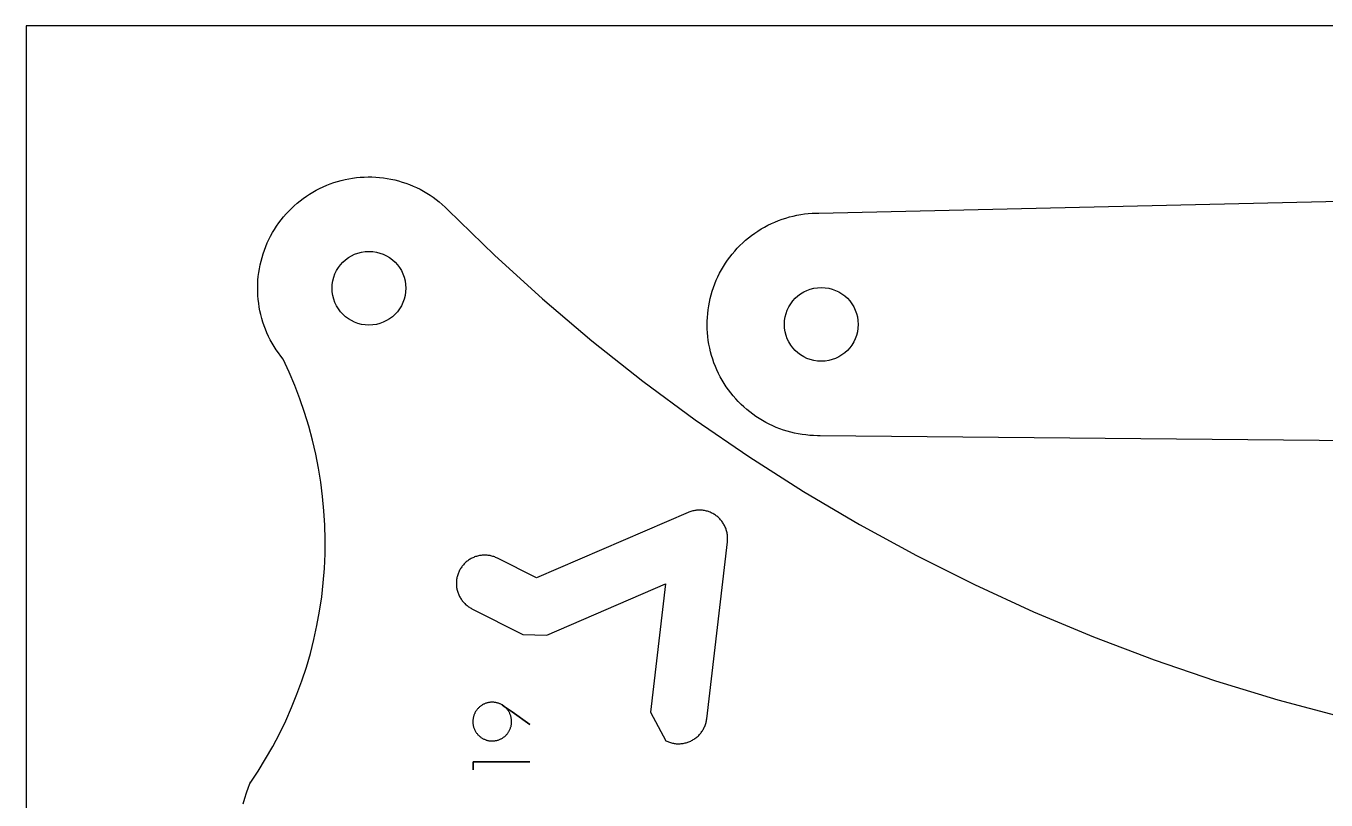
# Model space of a CAD drawing. Extents: x -24 to 6, y -20.7 to -0.7.
# Drawn here: x -23.963 to -19.292, y -3.496 to -0.715 of the extents above; entities that cross this region are included whole.
import ezdxf

# ---------------------------------------------------------------- set-up
doc = ezdxf.new("R2010")
doc.units = 0
doc.layers.add('LAYER_1', color=7, linetype='CONTINUOUS')

msp = doc.modelspace()

# ---------------------------------------------------------------- linework, layer by layer
at = {"layer": 'LAYER_1', "color": 250}
for p, q in [((6.0368, -0.7149), (-23.9632, -0.7149)), ((-23.9632, -0.7149), (-23.9632, -20.7149)), ((-22.7894, -1.2617), (-22.7757, -1.2599)), ((-22.7757, -1.2599), (-22.7619, -1.2586)), ((-22.7619, -1.2586), (-22.7481, -1.2577)), ((-22.7481, -1.2577), (-22.7342, -1.2574)), ((-22.7342, -1.2574), (-22.7204, -1.2575)), ((-22.7204, -1.2575), (-22.7065, -1.2581)), ((-22.7065, -1.2581), (-22.6927, -1.2592)), ((-22.6927, -1.2592), (-22.6789, -1.2607)), ((-22.6789, -1.2607), (-22.6652, -1.2627)), ((-22.9324, -1.3119), (-22.9203, -1.3051)), ((-22.9203, -1.3051), (-22.908, -1.2988)), ((-22.908, -1.2988), (-22.8955, -1.2928)), ((-22.8955, -1.2928), (-22.8827, -1.2873)), ((-22.8827, -1.2873), (-22.8698, -1.2823)), ((-22.8698, -1.2823), (-22.8568, -1.2777)), ((-22.8568, -1.2777), (-22.8435, -1.2736)), ((-22.8435, -1.2736), (-22.8302, -1.2699)), ((-22.8302, -1.2699), (-22.8167, -1.2667)), ((-22.8167, -1.2667), (-22.8031, -1.2639)), ((-22.8031, -1.2639), (-22.7894, -1.2617)), ((-22.6652, -1.2627), (-22.6516, -1.2653)), ((-22.6516, -1.2653), (-22.6381, -1.2682)), ((-22.6381, -1.2682), (-22.6246, -1.2717)), ((-22.6246, -1.2717), (-22.6113, -1.2756)), ((-22.6113, -1.2756), (-22.5982, -1.2799)), ((-22.5982, -1.2799), (-22.5852, -1.2848)), ((-22.5852, -1.2848), (-22.5724, -1.29)), ((-22.5724, -1.29), (-22.5598, -1.2957)), ((-22.5598, -1.2957), (-22.5473, -1.3019)), ((-22.5473, -1.3019), (-22.5351, -1.3084)), ((-22.9993, -1.3609), (-22.9889, -1.3518)), ((-22.9889, -1.3518), (-22.9782, -1.3431)), ((-22.9782, -1.3431), (-22.9671, -1.3347)), ((-22.9671, -1.3347), (-22.9558, -1.3267)), ((-22.9558, -1.3267), (-22.9442, -1.3191)), ((-22.9442, -1.3191), (-22.9324, -1.3119)), ((-22.5351, -1.3084), (-22.5232, -1.3154)), ((-22.5232, -1.3154), (-22.5114, -1.3228)), ((-22.5114, -1.3228), (-22.5, -1.3306)), ((-22.5, -1.3306), (-22.4888, -1.3388)), ((-22.4888, -1.3388), (-22.4779, -1.3474)), ((-22.4779, -1.3474), (-22.4673, -1.3563)), ((-21.1144, -1.3874), (-18.2334, -1.3221)), ((-23.0464, -1.4117), (-23.0377, -1.4009)), ((-23.0377, -1.4009), (-23.0286, -1.3904)), ((-23.0286, -1.3904), (-23.0192, -1.3802)), ((-23.0192, -1.3802), (-23.0094, -1.3704)), ((-23.0094, -1.3704), (-22.9993, -1.3609)), ((-22.4673, -1.3563), (-22.4571, -1.3656)), ((-22.4571, -1.3656), (-22.4471, -1.3753)), ((-22.4471, -1.3753), (-22.2799, -1.5381)), ((-21.2332, -1.405), (-21.2199, -1.4012)), ((-21.2199, -1.4012), (-21.2065, -1.3978)), ((-21.2065, -1.3978), (-21.193, -1.3949)), ((-21.193, -1.3949), (-21.1794, -1.3924)), ((-21.1794, -1.3924), (-21.1657, -1.3905)), ((-21.1657, -1.3905), (-21.152, -1.389)), ((-21.152, -1.389), (-21.1382, -1.3879)), ((-21.1382, -1.3879), (-21.1244, -1.3874)), ((-21.1244, -1.3874), (-21.1144, -1.3874)), ((-23.0773, -1.4576), (-23.0702, -1.4457)), ((-23.0702, -1.4457), (-23.0627, -1.4341)), ((-23.0627, -1.4341), (-23.0547, -1.4227)), ((-23.0547, -1.4227), (-23.0464, -1.4117)), ((-21.3331, -1.4517), (-21.3213, -1.4444)), ((-21.3213, -1.4444), (-21.3094, -1.4374)), ((-21.3094, -1.4374), (-21.2972, -1.431)), ((-21.2972, -1.431), (-21.2847, -1.4249)), ((-21.2847, -1.4249), (-21.2721, -1.4193)), ((-21.2721, -1.4193), (-21.2593, -1.4141)), ((-21.2593, -1.4141), (-21.2463, -1.4093)), ((-21.2463, -1.4093), (-21.2332, -1.405)), ((-23.1016, -1.5074), (-23.0962, -1.4947)), ((-23.0962, -1.4947), (-23.0903, -1.4821)), ((-23.0903, -1.4821), (-23.084, -1.4697)), ((-23.084, -1.4697), (-23.0773, -1.4576)), ((-21.3975, -1.5037), (-21.3875, -1.4941)), ((-21.3875, -1.4941), (-21.3772, -1.4849)), ((-21.3772, -1.4849), (-21.3666, -1.476)), ((-21.3666, -1.476), (-21.3557, -1.4675)), ((-21.3557, -1.4675), (-21.3445, -1.4594)), ((-21.3445, -1.4594), (-21.3331, -1.4517)), ((-23.1151, -1.5467), (-23.1111, -1.5334)), ((-23.1111, -1.5334), (-23.1065, -1.5203)), ((-23.1065, -1.5203), (-23.1016, -1.5074)), ((-22.2799, -1.5381), (-22.1072, -1.6951)), ((-21.4339, -1.5452), (-21.4253, -1.5344)), ((-21.4253, -1.5344), (-21.4164, -1.5238)), ((-21.4164, -1.5238), (-21.4071, -1.5136)), ((-21.4071, -1.5136), (-21.3975, -1.5037)), ((-23.1267, -1.6009), (-23.1245, -1.5872)), ((-23.1245, -1.5872), (-23.1219, -1.5736)), ((-23.1219, -1.5736), (-23.1187, -1.5601)), ((-23.1187, -1.5601), (-23.1151, -1.5467)), ((-21.4642, -1.5914), (-21.4572, -1.5795)), ((-21.4572, -1.5795), (-21.4498, -1.5678)), ((-21.4498, -1.5678), (-21.4421, -1.5564)), ((-21.4421, -1.5564), (-21.4339, -1.5452)), ((-23.1305, -1.6422), (-23.1297, -1.6284)), ((-23.1297, -1.6284), (-23.1284, -1.6146)), ((-23.1284, -1.6146), (-23.1267, -1.6009)), ((-21.4879, -1.6413), (-21.4826, -1.6285)), ((-21.4826, -1.6285), (-21.4769, -1.616)), ((-21.4769, -1.616), (-21.4708, -1.6036)), ((-21.4708, -1.6036), (-21.4642, -1.5914)), ((-23.1307, -1.6561), (-23.1305, -1.6422)), ((-23.1305, -1.6699), (-23.1307, -1.6561)), ((-23.1299, -1.6838), (-23.1305, -1.6699)), ((-21.5044, -1.694), (-21.501, -1.6806)), ((-21.501, -1.6806), (-21.497, -1.6674)), ((-21.497, -1.6674), (-21.4927, -1.6543)), ((-21.4927, -1.6543), (-21.4879, -1.6413)), ((-23.1287, -1.6976), (-23.1299, -1.6838)), ((-23.1271, -1.7114), (-23.1287, -1.6976)), ((-23.125, -1.7251), (-23.1271, -1.7114)), ((-23.1224, -1.7387), (-23.125, -1.7251)), ((-22.1072, -1.6951), (-21.9293, -1.8462)), ((-21.512, -1.7348), (-21.5099, -1.7211)), ((-21.5099, -1.7211), (-21.5074, -1.7075)), ((-21.5074, -1.7075), (-21.5044, -1.694)), ((-23.1193, -1.7522), (-23.1224, -1.7387)), ((-23.1158, -1.7656), (-23.1193, -1.7522)), ((-23.1118, -1.7789), (-23.1158, -1.7656)), ((-21.5153, -1.7761), (-21.5147, -1.7623)), ((-21.5147, -1.7623), (-21.5136, -1.7485)), ((-21.5136, -1.7485), (-21.512, -1.7348)), ((-23.1074, -1.792), (-23.1118, -1.7789)), ((-23.1025, -1.805), (-23.1074, -1.792)), ((-23.0972, -1.8177), (-23.1025, -1.805)), ((-23.0914, -1.8303), (-23.0972, -1.8177)), ((-21.5154, -1.7899), (-21.5153, -1.7761)), ((-21.5151, -1.8037), (-21.5154, -1.7899)), ((-21.5143, -1.8175), (-21.5151, -1.8037)), ((-21.513, -1.8313), (-21.5143, -1.8175)), ((-23.0852, -1.8427), (-23.0914, -1.8303)), ((-23.0786, -1.8549), (-23.0852, -1.8427)), ((-23.0715, -1.8668), (-23.0786, -1.8549)), ((-23.064, -1.8785), (-23.0715, -1.8668)), ((-21.9293, -1.8462), (-21.7463, -1.9911)), ((-21.5113, -1.845), (-21.513, -1.8313)), ((-21.509, -1.8586), (-21.5113, -1.845)), ((-21.5063, -1.8722), (-21.509, -1.8586)), ((-23.0562, -1.8899), (-23.064, -1.8785)), ((-23.0479, -1.901), (-23.0562, -1.8899)), ((-23.0393, -1.9119), (-23.0479, -1.901)), ((-23.0176, -1.9588), (-23.0393, -1.9119)), ((-21.5032, -1.8857), (-21.5063, -1.8722)), ((-21.4995, -1.899), (-21.5032, -1.8857)), ((-21.4954, -1.9122), (-21.4995, -1.899)), ((-21.4909, -1.9252), (-21.4954, -1.9122)), ((-22.9975, -2.0064), (-23.0176, -1.9588)), ((-21.4859, -1.9381), (-21.4909, -1.9252)), ((-21.4805, -1.9508), (-21.4859, -1.9381)), ((-21.4746, -1.9634), (-21.4805, -1.9508)), ((-22.9791, -2.0546), (-22.9975, -2.0064)), ((-21.7463, -1.9911), (-21.5585, -2.1297)), ((-21.4683, -1.9757), (-21.4746, -1.9634)), ((-21.4616, -1.9877), (-21.4683, -1.9757)), ((-21.4545, -1.9996), (-21.4616, -1.9877)), ((-21.4469, -2.0112), (-21.4545, -1.9996)), ((-22.9623, -2.1035), (-22.9791, -2.0546)), ((-21.439, -2.0225), (-21.4469, -2.0112)), ((-21.4307, -2.0335), (-21.439, -2.0225)), ((-21.422, -2.0443), (-21.4307, -2.0335)), ((-21.4129, -2.0547), (-21.422, -2.0443)), ((-21.4035, -2.0648), (-21.4129, -2.0547)), ((-21.3937, -2.0746), (-21.4035, -2.0648)), ((-21.3836, -2.084), (-21.3937, -2.0746)), ((-21.3732, -2.0931), (-21.3836, -2.084)), ((-21.3625, -2.1019), (-21.3732, -2.0931)), ((-21.3515, -2.1102), (-21.3625, -2.1019)), ((-22.9472, -2.1529), (-22.9623, -2.1035)), ((-21.5585, -2.1297), (-21.3661, -2.2617)), ((-21.3402, -2.1182), (-21.3515, -2.1102)), ((-21.3286, -2.1257), (-21.3402, -2.1182)), ((-21.3168, -2.1329), (-21.3286, -2.1257)), ((-21.3048, -2.1396), (-21.3168, -2.1329)), ((-21.2925, -2.146), (-21.3048, -2.1396)), ((-21.28, -2.1519), (-21.2925, -2.146)), ((-22.9337, -2.2028), (-22.9472, -2.1529)), ((-21.2673, -2.1573), (-21.28, -2.1519)), ((-21.2544, -2.1624), (-21.2673, -2.1573)), ((-21.2414, -2.167), (-21.2544, -2.1624)), ((-21.2282, -2.1711), (-21.2414, -2.167)), ((-21.2148, -2.1747), (-21.2282, -2.1711)), ((-21.2014, -2.1779), (-21.2148, -2.1747)), ((-21.1878, -2.1807), (-21.2014, -2.1779)), ((-21.1742, -2.1829), (-21.1878, -2.1807)), ((-21.1605, -2.1847), (-21.1742, -2.1829)), ((-21.1468, -2.1861), (-21.1605, -2.1847)), ((-21.133, -2.1869), (-21.1468, -2.1861)), ((-21.1191, -2.1873), (-21.133, -2.1869)), ((-21.1091, -2.1873), (-21.1191, -2.1873)), ((-18.2275, -2.2147), (-21.1091, -2.1873)), ((-22.922, -2.2531), (-22.9337, -2.2028)), ((-22.912, -2.3038), (-22.922, -2.2531)), ((-21.3661, -2.2617), (-21.1693, -2.3872)), ((-22.9038, -2.3548), (-22.912, -2.3038)), ((-22.8972, -2.4061), (-22.9038, -2.3548)), ((-22.8925, -2.4575), (-22.8972, -2.4061)), ((-21.1693, -2.3872), (-20.9683, -2.5059)), ((-22.8894, -2.5091), (-22.8925, -2.4575)), ((-21.584, -2.463), (-22.1286, -2.6979)), ((-21.5807, -2.4617), (-21.584, -2.463)), ((-21.5774, -2.4604), (-21.5807, -2.4617)), ((-21.574, -2.4593), (-21.5774, -2.4604)), ((-21.5706, -2.4583), (-21.574, -2.4593)), ((-21.5672, -2.4574), (-21.5706, -2.4583)), ((-21.5637, -2.4567), (-21.5672, -2.4574)), ((-21.5602, -2.456), (-21.5637, -2.4567)), ((-21.5567, -2.4555), (-21.5602, -2.456)), ((-21.5532, -2.4551), (-21.5567, -2.4555)), ((-21.5496, -2.4549), (-21.5532, -2.4551)), ((-21.5461, -2.4547), (-21.5496, -2.4549)), ((-21.5425, -2.4547), (-21.5461, -2.4547)), ((-21.539, -2.4548), (-21.5425, -2.4547)), ((-21.5354, -2.455), (-21.539, -2.4548)), ((-21.5319, -2.4554), (-21.5354, -2.455)), ((-21.5284, -2.4558), (-21.5319, -2.4554)), ((-21.5249, -2.4564), (-21.5284, -2.4558)), ((-21.5214, -2.4572), (-21.5249, -2.4564)), ((-21.518, -2.458), (-21.5214, -2.4572)), ((-21.5145, -2.459), (-21.518, -2.458)), ((-21.5111, -2.46), (-21.5145, -2.459)), ((-21.5078, -2.4612), (-21.5111, -2.46)), ((-21.5045, -2.4625), (-21.5078, -2.4612)), ((-21.5013, -2.464), (-21.5045, -2.4625)), ((-21.4981, -2.4655), (-21.5013, -2.464)), ((-21.4949, -2.4672), (-21.4981, -2.4655)), ((-21.4918, -2.4689), (-21.4949, -2.4672)), ((-21.4888, -2.4708), (-21.4918, -2.4689)), ((-21.4858, -2.4727), (-21.4888, -2.4708)), ((-21.483, -2.4748), (-21.4858, -2.4727)), ((-21.4801, -2.477), (-21.483, -2.4748)), ((-22.8882, -2.5608), (-22.8894, -2.5091)), ((-21.4774, -2.4792), (-21.4801, -2.477)), ((-21.4748, -2.4816), (-21.4774, -2.4792)), ((-21.4722, -2.4841), (-21.4748, -2.4816)), ((-21.4697, -2.4866), (-21.4722, -2.4841)), ((-21.4673, -2.4892), (-21.4697, -2.4866)), ((-21.465, -2.4919), (-21.4673, -2.4892)), ((-21.4628, -2.4947), (-21.465, -2.4919)), ((-21.4607, -2.4976), (-21.4628, -2.4947)), ((-21.4587, -2.5005), (-21.4607, -2.4976)), ((-21.4568, -2.5035), (-21.4587, -2.5005)), ((-21.455, -2.5066), (-21.4568, -2.5035)), ((-21.4533, -2.5097), (-21.455, -2.5066)), ((-21.4518, -2.5129), (-21.4533, -2.5097)), ((-21.4503, -2.5161), (-21.4518, -2.5129)), ((-21.4489, -2.5194), (-21.4503, -2.5161)), ((-21.4477, -2.5227), (-21.4489, -2.5194)), ((-20.9683, -2.5059), (-20.7634, -2.6176)), ((-22.8887, -2.6124), (-22.8882, -2.5608)), ((-21.517, -3.2045), (-21.4427, -2.5682)), ((-21.4466, -2.5261), (-21.4477, -2.5227)), ((-21.4456, -2.5295), (-21.4466, -2.5261)), ((-21.4447, -2.533), (-21.4456, -2.5295)), ((-21.444, -2.5364), (-21.4447, -2.533)), ((-21.4433, -2.5399), (-21.444, -2.5364)), ((-21.4428, -2.5434), (-21.4433, -2.5399)), ((-21.4424, -2.547), (-21.4428, -2.5434)), ((-21.4427, -2.5682), (-21.4423, -2.5647)), ((-21.4421, -2.5505), (-21.4424, -2.547)), ((-21.4423, -2.5647), (-21.4421, -2.5612)), ((-21.442, -2.5541), (-21.4421, -2.5505)), ((-21.4421, -2.5612), (-21.442, -2.5576)), ((-21.442, -2.5576), (-21.442, -2.5541)), ((-22.8909, -2.664), (-22.8887, -2.6124)), ((-22.3996, -2.6619), (-22.4015, -2.6649)), ((-22.3976, -2.659), (-22.3996, -2.6619)), ((-22.3955, -2.6562), (-22.3976, -2.659)), ((-22.3933, -2.6535), (-22.3955, -2.6562)), ((-22.3911, -2.6508), (-22.3933, -2.6535)), ((-22.3887, -2.6482), (-22.3911, -2.6508)), ((-22.3862, -2.6457), (-22.3887, -2.6482)), ((-22.3837, -2.6433), (-22.3862, -2.6457)), ((-22.381, -2.641), (-22.3837, -2.6433)), ((-22.3783, -2.6387), (-22.381, -2.641)), ((-22.3756, -2.6366), (-22.3783, -2.6387)), ((-22.3727, -2.6345), (-22.3756, -2.6366)), ((-22.3698, -2.6326), (-22.3727, -2.6345)), ((-22.3668, -2.6307), (-22.3698, -2.6326)), ((-22.3637, -2.629), (-22.3668, -2.6307)), ((-22.3606, -2.6274), (-22.3637, -2.629)), ((-22.3575, -2.6258), (-22.3606, -2.6274)), ((-22.3543, -2.6244), (-22.3575, -2.6258)), ((-22.351, -2.6231), (-22.3543, -2.6244)), ((-22.3477, -2.6219), (-22.351, -2.6231)), ((-22.3443, -2.6209), (-22.3477, -2.6219)), ((-22.341, -2.6199), (-22.3443, -2.6209)), ((-22.3376, -2.6191), (-22.341, -2.6199)), ((-22.3341, -2.6183), (-22.3376, -2.6191)), ((-22.3307, -2.6177), (-22.3341, -2.6183)), ((-22.3272, -2.6172), (-22.3307, -2.6177)), ((-22.3237, -2.6169), (-22.3272, -2.6172)), ((-22.3202, -2.6166), (-22.3237, -2.6169)), ((-22.3167, -2.6165), (-22.3202, -2.6166)), ((-22.3132, -2.6165), (-22.3167, -2.6165)), ((-22.3096, -2.6166), (-22.3132, -2.6165)), ((-22.3061, -2.6169), (-22.3096, -2.6166)), ((-22.3027, -2.6172), (-22.3061, -2.6169)), ((-22.2992, -2.6177), (-22.3027, -2.6172)), ((-22.2957, -2.6183), (-22.2992, -2.6177)), ((-22.2923, -2.619), (-22.2957, -2.6183)), ((-22.2889, -2.6199), (-22.2923, -2.619)), ((-22.2855, -2.6208), (-22.2889, -2.6199)), ((-22.2821, -2.6219), (-22.2855, -2.6208)), ((-22.2788, -2.6231), (-22.2821, -2.6219)), ((-22.2756, -2.6244), (-22.2788, -2.6231)), ((-22.2724, -2.6258), (-22.2756, -2.6244)), ((-22.2692, -2.6273), (-22.2724, -2.6258)), ((-22.1286, -2.6979), (-22.2692, -2.6273)), ((-20.7634, -2.6176), (-20.5549, -2.7224)), ((-22.895, -2.7155), (-22.8909, -2.664)), ((-22.4161, -2.7078), (-22.4164, -2.7113)), ((-22.4156, -2.7043), (-22.4161, -2.7078)), ((-22.4151, -2.7008), (-22.4156, -2.7043)), ((-22.4144, -2.6974), (-22.4151, -2.7008)), ((-22.4137, -2.6939), (-22.4144, -2.6974)), ((-22.4128, -2.6905), (-22.4137, -2.6939)), ((-22.4117, -2.6872), (-22.4128, -2.6905)), ((-22.4106, -2.6839), (-22.4117, -2.6872)), ((-22.4094, -2.6806), (-22.4106, -2.6839)), ((-22.408, -2.6773), (-22.4094, -2.6806)), ((-22.4066, -2.6741), (-22.408, -2.6773)), ((-22.405, -2.671), (-22.4066, -2.6741)), ((-22.4033, -2.6679), (-22.405, -2.671)), ((-22.4015, -2.6649), (-22.4033, -2.6679)), ((-22.9007, -2.7669), (-22.895, -2.7155)), ((-22.4165, -2.7148), (-22.4166, -2.7183)), ((-22.4166, -2.7183), (-22.4165, -2.7218)), ((-22.4164, -2.7113), (-22.4165, -2.7148)), ((-22.4165, -2.7218), (-22.4164, -2.7253)), ((-22.4164, -2.7253), (-22.4161, -2.7288)), ((-22.4161, -2.7288), (-22.4156, -2.7323)), ((-22.4156, -2.7323), (-22.4151, -2.7358)), ((-22.4151, -2.7358), (-22.4144, -2.7392)), ((-22.4144, -2.7392), (-22.4136, -2.7426)), ((-22.4136, -2.7426), (-22.4127, -2.746)), ((-22.4127, -2.746), (-22.4117, -2.7494)), ((-22.4117, -2.7494), (-22.4106, -2.7527)), ((-22.4106, -2.7527), (-22.4093, -2.756)), ((-22.4093, -2.756), (-22.408, -2.7592)), ((-22.0916, -2.9036), (-21.6652, -2.7197)), ((-21.6652, -2.7197), (-21.7191, -3.1809)), ((-20.5549, -2.7224), (-20.3428, -2.8199)), ((-22.9082, -2.818), (-22.9007, -2.7669)), ((-22.408, -2.7592), (-22.4065, -2.7624)), ((-22.4065, -2.7624), (-22.4049, -2.7656)), ((-22.4049, -2.7656), (-22.4032, -2.7686)), ((-22.4032, -2.7686), (-22.4014, -2.7717)), ((-22.4014, -2.7717), (-22.3995, -2.7746)), ((-22.3995, -2.7746), (-22.3976, -2.7775)), ((-22.3976, -2.7775), (-22.3955, -2.7803)), ((-22.3955, -2.7803), (-22.3933, -2.7831)), ((-22.3933, -2.7831), (-22.391, -2.7857)), ((-22.391, -2.7857), (-22.3886, -2.7883)), ((-22.3886, -2.7883), (-22.3861, -2.7908)), ((-22.3861, -2.7908), (-22.3836, -2.7933)), ((-22.3836, -2.7933), (-22.381, -2.7956)), ((-22.381, -2.7956), (-22.3783, -2.7978)), ((-22.3783, -2.7978), (-22.3755, -2.8)), ((-22.3755, -2.8), (-22.3726, -2.802)), ((-22.3726, -2.802), (-22.3697, -2.8039)), ((-22.9175, -2.8688), (-22.9082, -2.818)), ((-22.3697, -2.8039), (-22.3667, -2.8058)), ((-22.3667, -2.8058), (-22.3636, -2.8075)), ((-22.3636, -2.8075), (-22.3605, -2.8091)), ((-22.3605, -2.8091), (-22.1776, -2.9011)), ((-20.3428, -2.8199), (-20.1276, -2.9102)), ((-22.9285, -2.9193), (-22.9175, -2.8688)), ((-22.9412, -2.9694), (-22.9285, -2.9193)), ((-22.1776, -2.9011), (-22.0916, -2.9036)), ((-20.1276, -2.9102), (-19.9094, -2.993)), ((-22.9556, -3.019), (-22.9412, -2.9694)), ((-22.9716, -3.0681), (-22.9556, -3.019)), ((-19.9094, -2.993), (-19.6885, -3.0684)), ((-22.9894, -3.1167), (-22.9716, -3.0681)), ((-19.6885, -3.0684), (-19.4652, -3.1362)), ((-23.0088, -3.1646), (-22.9894, -3.1167)), ((-23.0298, -3.2118), (-23.0088, -3.1646)), ((-22.3461, -3.1766), (-22.3474, -3.1786)), ((-22.3448, -3.1746), (-22.3461, -3.1766)), ((-22.3433, -3.1726), (-22.3448, -3.1746)), ((-22.3419, -3.1707), (-22.3433, -3.1726)), ((-22.3403, -3.1689), (-22.3419, -3.1707)), ((-22.3387, -3.1671), (-22.3403, -3.1689)), ((-22.337, -3.1654), (-22.3387, -3.1671)), ((-22.3353, -3.1637), (-22.337, -3.1654)), ((-22.3335, -3.1621), (-22.3353, -3.1637)), ((-22.3316, -3.1605), (-22.3335, -3.1621)), ((-22.3297, -3.159), (-22.3316, -3.1605)), ((-22.3277, -3.1576), (-22.3297, -3.159)), ((-22.3257, -3.1563), (-22.3277, -3.1576)), ((-22.3237, -3.155), (-22.3257, -3.1563)), ((-22.3216, -3.1538), (-22.3237, -3.155)), ((-22.3195, -3.1526), (-22.3216, -3.1538)), ((-22.3173, -3.1516), (-22.3195, -3.1526)), ((-22.3151, -3.1506), (-22.3173, -3.1516)), ((-22.3128, -3.1497), (-22.3151, -3.1506)), ((-22.3106, -3.1489), (-22.3128, -3.1497)), ((-22.3083, -3.1481), (-22.3106, -3.1489)), ((-22.3059, -3.1474), (-22.3083, -3.1481)), ((-22.3036, -3.1468), (-22.3059, -3.1474)), ((-22.3012, -3.1463), (-22.3036, -3.1468)), ((-22.2989, -3.1459), (-22.3012, -3.1463)), ((-22.2965, -3.1456), (-22.2989, -3.1459)), ((-22.2941, -3.1453), (-22.2965, -3.1456)), ((-22.2917, -3.1451), (-22.2941, -3.1453)), ((-22.2892, -3.1451), (-22.2917, -3.1451)), ((-22.2868, -3.145), (-22.2892, -3.1451)), ((-22.2844, -3.1451), (-22.2868, -3.145)), ((-22.282, -3.1453), (-22.2844, -3.1451)), ((-22.2796, -3.1455), (-22.282, -3.1453)), ((-22.2772, -3.1459), (-22.2796, -3.1455)), ((-22.2748, -3.1463), (-22.2772, -3.1459)), ((-22.2724, -3.1468), (-22.2748, -3.1463)), ((-22.2701, -3.1473), (-22.2724, -3.1468)), ((-22.2678, -3.148), (-22.2701, -3.1473)), ((-22.2655, -3.1487), (-22.2678, -3.148)), ((-22.2632, -3.1495), (-22.2655, -3.1487)), ((-22.2609, -3.1504), (-22.2632, -3.1495)), ((-22.2587, -3.1514), (-22.2609, -3.1504)), ((-22.2566, -3.1525), (-22.2587, -3.1514)), ((-22.2544, -3.1536), (-22.2566, -3.1525)), ((-22.2523, -3.1548), (-22.2544, -3.1536)), ((-22.245, -3.1599), (-22.2523, -3.1548)), ((-22.2503, -3.156), (-22.2523, -3.1548)), ((-22.2523, -3.1548), (-22.245, -3.1599)), ((-22.2482, -3.1574), (-22.2503, -3.156)), ((-22.2463, -3.1588), (-22.2482, -3.1574)), ((-22.2444, -3.1603), (-22.2463, -3.1588)), ((-22.2162, -3.18), (-22.245, -3.1599)), ((-22.245, -3.1599), (-22.2162, -3.18)), ((-22.2425, -3.1618), (-22.2444, -3.1603)), ((-22.2407, -3.1634), (-22.2425, -3.1618)), ((-22.2389, -3.1651), (-22.2407, -3.1634)), ((-22.2372, -3.1668), (-22.2389, -3.1651)), ((-22.2356, -3.1686), (-22.2372, -3.1668)), ((-22.234, -3.1704), (-22.2356, -3.1686)), ((-22.2325, -3.1723), (-22.234, -3.1704)), ((-22.2311, -3.1743), (-22.2325, -3.1723)), ((-22.2297, -3.1763), (-22.2311, -3.1743)), ((-22.2284, -3.1783), (-22.2297, -3.1763)), ((-19.4652, -3.1362), (-19.2397, -3.1964)), ((-23.0524, -3.2582), (-23.0298, -3.2118)), ((-22.3573, -3.2107), (-22.3574, -3.2131)), ((-22.3574, -3.2131), (-22.3574, -3.2155)), ((-22.3574, -3.2155), (-22.3574, -3.2179)), ((-22.3574, -3.2179), (-22.3572, -3.2203)), ((-22.3572, -3.2082), (-22.3573, -3.2107)), ((-22.3569, -3.2058), (-22.3572, -3.2082)), ((-22.3572, -3.2203), (-22.357, -3.2227)), ((-22.357, -3.2227), (-22.3567, -3.2251)), ((-22.3565, -3.2035), (-22.3569, -3.2058)), ((-22.3561, -3.2011), (-22.3565, -3.2035)), ((-22.3556, -3.1987), (-22.3561, -3.2011)), ((-22.355, -3.1964), (-22.3556, -3.1987)), ((-22.3543, -3.194), (-22.355, -3.1964)), ((-22.3536, -3.1918), (-22.3543, -3.194)), ((-22.3527, -3.1895), (-22.3536, -3.1918)), ((-22.3518, -3.1872), (-22.3527, -3.1895)), ((-22.3508, -3.185), (-22.3518, -3.1872)), ((-22.3498, -3.1829), (-22.3508, -3.185)), ((-22.3486, -3.1807), (-22.3498, -3.1829)), ((-22.3474, -3.1786), (-22.3486, -3.1807)), ((-22.2272, -3.1804), (-22.2284, -3.1783)), ((-22.2261, -3.1825), (-22.2272, -3.1804)), ((-22.225, -3.1847), (-22.2261, -3.1825)), ((-22.224, -3.1869), (-22.225, -3.1847)), ((-22.223, -3.1891), (-22.224, -3.1869)), ((-22.2222, -3.1914), (-22.223, -3.1891)), ((-22.2214, -3.1936), (-22.2222, -3.1914)), ((-22.2207, -3.196), (-22.2214, -3.1936)), ((-22.2201, -3.1983), (-22.2207, -3.196)), ((-22.2196, -3.2007), (-22.2201, -3.1983)), ((-22.2192, -3.203), (-22.2196, -3.2007)), ((-22.2188, -3.2054), (-22.2192, -3.203)), ((-22.2189, -3.2247), (-22.2186, -3.2223)), ((-22.2185, -3.2078), (-22.2188, -3.2054)), ((-22.2186, -3.2223), (-22.2184, -3.2199)), ((-22.2183, -3.2102), (-22.2185, -3.2078)), ((-22.2184, -3.2199), (-22.2182, -3.2175)), ((-22.2182, -3.2127), (-22.2183, -3.2102)), ((-22.2182, -3.2151), (-22.2182, -3.2127)), ((-22.2182, -3.2175), (-22.2182, -3.2151)), ((-22.153, -3.2253), (-22.2162, -3.18)), ((-22.2162, -3.18), (-22.153, -3.2253)), ((-21.7191, -3.1809), (-21.6638, -3.2836)), ((-21.5217, -3.2252), (-21.5206, -3.2218)), ((-21.5206, -3.2218), (-21.5196, -3.2184)), ((-21.5196, -3.2184), (-21.5188, -3.215)), ((-21.5188, -3.215), (-21.5181, -3.2115)), ((-21.5181, -3.2115), (-21.5175, -3.208)), ((-21.5175, -3.208), (-21.517, -3.2045)), ((-23.0765, -3.3039), (-23.0524, -3.2582)), ((-22.3567, -3.2251), (-22.3563, -3.2275)), ((-22.3563, -3.2275), (-22.3558, -3.2299)), ((-22.3558, -3.2299), (-22.3552, -3.2322)), ((-22.3552, -3.2322), (-22.3546, -3.2345)), ((-22.3546, -3.2345), (-22.3538, -3.2369)), ((-22.3538, -3.2369), (-22.353, -3.2391)), ((-22.353, -3.2391), (-22.3521, -3.2414)), ((-22.3521, -3.2414), (-22.3512, -3.2436)), ((-22.3512, -3.2436), (-22.3501, -3.2458)), ((-22.3501, -3.2458), (-22.349, -3.2479)), ((-22.349, -3.2479), (-22.3478, -3.25)), ((-22.3478, -3.25), (-22.3466, -3.2521)), ((-22.3466, -3.2521), (-22.3452, -3.2541)), ((-22.3452, -3.2541), (-22.3438, -3.2561)), ((-22.3438, -3.2561), (-22.3423, -3.258)), ((-22.3423, -3.258), (-22.3408, -3.2599)), ((-22.3408, -3.2599), (-22.3392, -3.2617)), ((-22.3392, -3.2617), (-22.3375, -3.2634)), ((-22.3375, -3.2634), (-22.3358, -3.2651)), ((-22.3358, -3.2651), (-22.334, -3.2668)), ((-22.334, -3.2668), (-22.3322, -3.2683)), ((-22.3322, -3.2683), (-22.3303, -3.2698)), ((-22.3303, -3.2698), (-22.3284, -3.2713)), ((-22.2469, -3.271), (-22.245, -3.2696)), ((-22.245, -3.2696), (-22.2431, -3.2681)), ((-22.2431, -3.2681), (-22.2413, -3.2665)), ((-22.2413, -3.2665), (-22.2395, -3.2648)), ((-22.2395, -3.2648), (-22.2378, -3.2631)), ((-22.2378, -3.2631), (-22.2361, -3.2614)), ((-22.2361, -3.2614), (-22.2346, -3.2595)), ((-22.2346, -3.2595), (-22.233, -3.2577)), ((-22.233, -3.2577), (-22.2316, -3.2557)), ((-22.2316, -3.2557), (-22.2302, -3.2538)), ((-22.2302, -3.2538), (-22.2289, -3.2517)), ((-22.2289, -3.2517), (-22.2276, -3.2497)), ((-22.2276, -3.2497), (-22.2264, -3.2475)), ((-22.2264, -3.2475), (-22.2253, -3.2454)), ((-22.2253, -3.2454), (-22.2243, -3.2432)), ((-22.2243, -3.2432), (-22.2233, -3.241)), ((-22.2233, -3.241), (-22.2225, -3.2387)), ((-22.2225, -3.2387), (-22.2217, -3.2365)), ((-22.2217, -3.2365), (-22.221, -3.2341)), ((-22.221, -3.2341), (-22.2203, -3.2318)), ((-22.2203, -3.2318), (-22.2198, -3.2295)), ((-22.2198, -3.2295), (-22.2193, -3.2271)), ((-22.2193, -3.2271), (-22.2189, -3.2247)), ((-21.5536, -3.2713), (-21.5509, -3.269)), ((-21.5509, -3.269), (-21.5483, -3.2667)), ((-21.5483, -3.2667), (-21.5457, -3.2642)), ((-21.5457, -3.2642), (-21.5433, -3.2616)), ((-21.5433, -3.2616), (-21.5409, -3.259)), ((-21.5409, -3.259), (-21.5387, -3.2562)), ((-21.5387, -3.2562), (-21.5365, -3.2534)), ((-21.5365, -3.2534), (-21.5344, -3.2505)), ((-21.5344, -3.2505), (-21.5324, -3.2476)), ((-21.5324, -3.2476), (-21.5306, -3.2445)), ((-21.5306, -3.2445), (-21.5288, -3.2415)), ((-21.5288, -3.2415), (-21.5272, -3.2383)), ((-21.5272, -3.2383), (-21.5256, -3.2351)), ((-21.5256, -3.2351), (-21.5242, -3.2319)), ((-21.5242, -3.2319), (-21.5229, -3.2286)), ((-21.5229, -3.2286), (-21.5217, -3.2252)), ((-23.1023, -3.3487), (-23.0765, -3.3039)), ((-22.3284, -3.2713), (-22.3264, -3.2726)), ((-22.3264, -3.2726), (-22.3244, -3.274)), ((-22.3244, -3.274), (-22.3223, -3.2752)), ((-22.3223, -3.2752), (-22.3202, -3.2763)), ((-22.3202, -3.2763), (-22.318, -3.2774)), ((-22.318, -3.2774), (-22.3158, -3.2784)), ((-22.3158, -3.2784), (-22.3136, -3.2794)), ((-22.3136, -3.2794), (-22.3113, -3.2802)), ((-22.3113, -3.2802), (-22.309, -3.281)), ((-22.309, -3.281), (-22.3067, -3.2817)), ((-22.3067, -3.2817), (-22.3044, -3.2823)), ((-22.3044, -3.2823), (-22.302, -3.2828)), ((-22.302, -3.2828), (-22.2996, -3.2833)), ((-22.2996, -3.2833), (-22.2972, -3.2837)), ((-22.2972, -3.2837), (-22.2948, -3.284)), ((-22.2948, -3.284), (-22.2924, -3.2842)), ((-22.2924, -3.2842), (-22.29, -3.2843)), ((-22.29, -3.2843), (-22.2876, -3.2843)), ((-22.2876, -3.2843), (-22.2852, -3.2843)), ((-22.2852, -3.2843), (-22.2828, -3.2841)), ((-22.2828, -3.2841), (-22.2804, -3.2839)), ((-22.2804, -3.2839), (-22.278, -3.2836)), ((-22.278, -3.2836), (-22.2756, -3.2832)), ((-22.2756, -3.2832), (-22.2732, -3.2828)), ((-22.2732, -3.2828), (-22.2709, -3.2822)), ((-22.2709, -3.2822), (-22.2685, -3.2816)), ((-22.2685, -3.2816), (-22.2662, -3.2809)), ((-22.2662, -3.2809), (-22.2639, -3.2801)), ((-22.2639, -3.2801), (-22.2617, -3.2792)), ((-22.2617, -3.2792), (-22.2594, -3.2783)), ((-22.2594, -3.2783), (-22.2573, -3.2772)), ((-22.2573, -3.2772), (-22.2551, -3.2762)), ((-22.2551, -3.2762), (-22.253, -3.275)), ((-22.253, -3.275), (-22.2509, -3.2737)), ((-22.2509, -3.2737), (-22.2489, -3.2724)), ((-22.2489, -3.2724), (-22.2469, -3.271)), ((-21.6638, -3.2836), (-21.6605, -3.2851)), ((-21.6605, -3.2851), (-21.6573, -3.2866)), ((-21.6573, -3.2866), (-21.654, -3.2879)), ((-21.654, -3.2879), (-21.6506, -3.2891)), ((-21.6506, -3.2891), (-21.6473, -3.2901)), ((-21.6473, -3.2901), (-21.6438, -3.2911)), ((-21.6438, -3.2911), (-21.6404, -3.2919)), ((-21.6404, -3.2919), (-21.6369, -3.2927)), ((-21.6369, -3.2927), (-21.6334, -3.2932)), ((-21.6334, -3.2932), (-21.6299, -3.2937)), ((-21.6299, -3.2937), (-21.6264, -3.2941)), ((-21.6264, -3.2941), (-21.6228, -3.2943)), ((-21.6228, -3.2943), (-21.6193, -3.2944)), ((-21.6193, -3.2944), (-21.6157, -3.2944)), ((-21.6157, -3.2944), (-21.6122, -3.2942)), ((-21.6122, -3.2942), (-21.6086, -3.294)), ((-21.6086, -3.294), (-21.6051, -3.2936)), ((-21.6051, -3.2936), (-21.6016, -3.293)), ((-21.6016, -3.293), (-21.5981, -3.2924)), ((-21.5981, -3.2924), (-21.5946, -3.2916)), ((-21.5946, -3.2916), (-21.5912, -3.2908)), ((-21.5912, -3.2908), (-21.5878, -3.2898)), ((-21.5878, -3.2898), (-21.5844, -3.2887)), ((-21.5844, -3.2887), (-21.5811, -3.2874)), ((-21.5811, -3.2874), (-21.5778, -3.2861)), ((-21.5778, -3.2861), (-21.5746, -3.2846)), ((-21.5746, -3.2846), (-21.5714, -3.283)), ((-21.5714, -3.283), (-21.5682, -3.2813)), ((-21.5682, -3.2813), (-21.5652, -3.2795)), ((-21.5652, -3.2795), (-21.5622, -3.2777)), ((-21.5622, -3.2777), (-21.5593, -3.2756)), ((-21.5593, -3.2756), (-21.5564, -3.2735)), ((-21.5564, -3.2735), (-21.5536, -3.2713)), ((-23.1295, -3.3926), (-23.1023, -3.3487)), ((-22.3562, -3.3591), (-22.3562, -3.3882)), ((-22.3562, -3.3882), (-22.3562, -3.3591)), ((-22.3562, -3.3591), (-22.153, -3.3591)), ((-22.153, -3.3591), (-22.3562, -3.3591)), ((-22.153, -3.3591), (-22.153, -3.3591)), ((-22.153, -3.3591), (-22.153, -3.3591)), ((-23.1582, -3.4356), (-23.1295, -3.3926)), ((-22.3562, -3.3882), (-22.3562, -3.3882)), ((-22.3562, -3.3882), (-22.3562, -3.3882)), ((-23.171, -3.4702), (-23.164, -3.4505)), ((-23.164, -3.4505), (-23.1564, -3.4311)), ((-23.1564, -3.4311), (-23.1582, -3.4356)), ((-23.1829, -3.5103), (-23.1773, -3.4901)), ((-23.1773, -3.4901), (-23.171, -3.4702))]:
    msp.add_line(p, q, dxfattribs=at)
for centre in [(-22.7308, -1.6573), (-21.1054, -1.7873)]:
    msp.add_circle(centre, 0.1325, dxfattribs=at)

doc.saveas('drawing.dxf')
